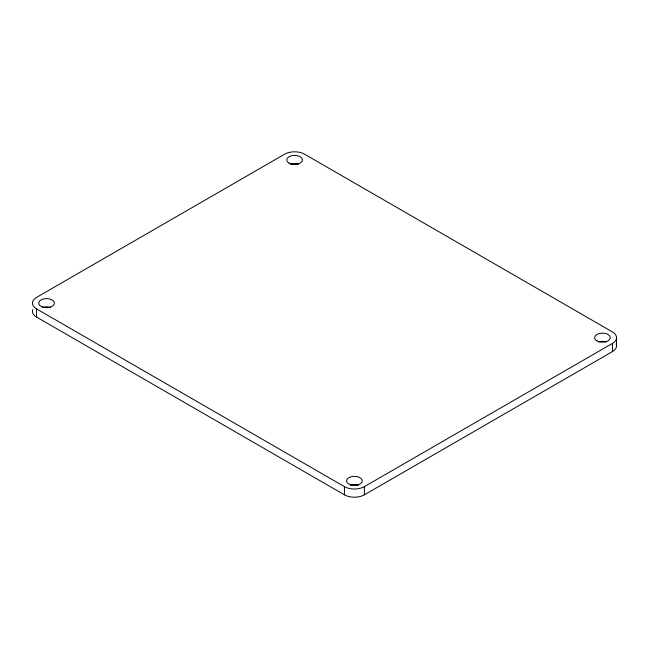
<?xml version="1.0" encoding="UTF-8"?>
<svg xmlns="http://www.w3.org/2000/svg" width="649" height="649" viewBox="0 0 649 649"><rect width="100%" height="100%" fill="white"/><g stroke="black" fill="none" stroke-linecap="round" stroke-linejoin="round"><path stroke-width="0.97" d="M36.579 308.9L344.432 486.636A14.091 8.137 0 0 0 364.365 486.636L612.421 343.426A14.091 8.137 0 0 0 612.421 331.915L304.568 154.178A14.091 8.137 0 0 0 284.635 154.178L36.579 297.388A14.091 8.137 0 0 0 36.579 308.9L36.579 317.085L344.432 494.822A14.091 8.137 0 0 0 364.365 494.822L612.421 351.612A14.091 8.137 0 0 0 616.209 344.075M616.55 337.667L616.55 345.852M612.421 343.426L612.421 351.612M364.365 486.636L364.365 494.822M344.432 486.636L344.432 494.822M36.579 317.085A14.091 8.137 0 0 1 32.791 309.557M598.54 341.942A7.829 4.519 0 0 1 606.369 341.942M350.484 485.152A7.829 4.519 0 0 1 358.313 485.152M290.687 164.197A7.829 4.519 0 0 1 298.516 164.197M42.631 307.415A7.829 4.519 0 0 1 50.46 307.415M289.065 163.126A7.829 4.519 0 0 0 302.166 161.106A7.829 4.519 0 0 0 292.577 155.565A7.829 4.519 0 0 0 289.065 163.126M42.631 307.058A7.829 4.519 0 0 0 54.378 303.148A7.829 4.519 0 0 0 42.631 299.23A7.829 4.519 0 0 0 42.631 307.058M596.918 340.871A7.829 4.519 0 0 0 610.019 338.843A7.829 4.519 0 0 0 600.43 333.302A7.829 4.519 0 0 0 596.918 340.871M350.484 484.803A7.829 4.519 0 0 0 362.231 480.885A7.829 4.519 0 0 0 350.484 476.966A7.829 4.519 0 0 0 350.484 484.803"/></g></svg>
